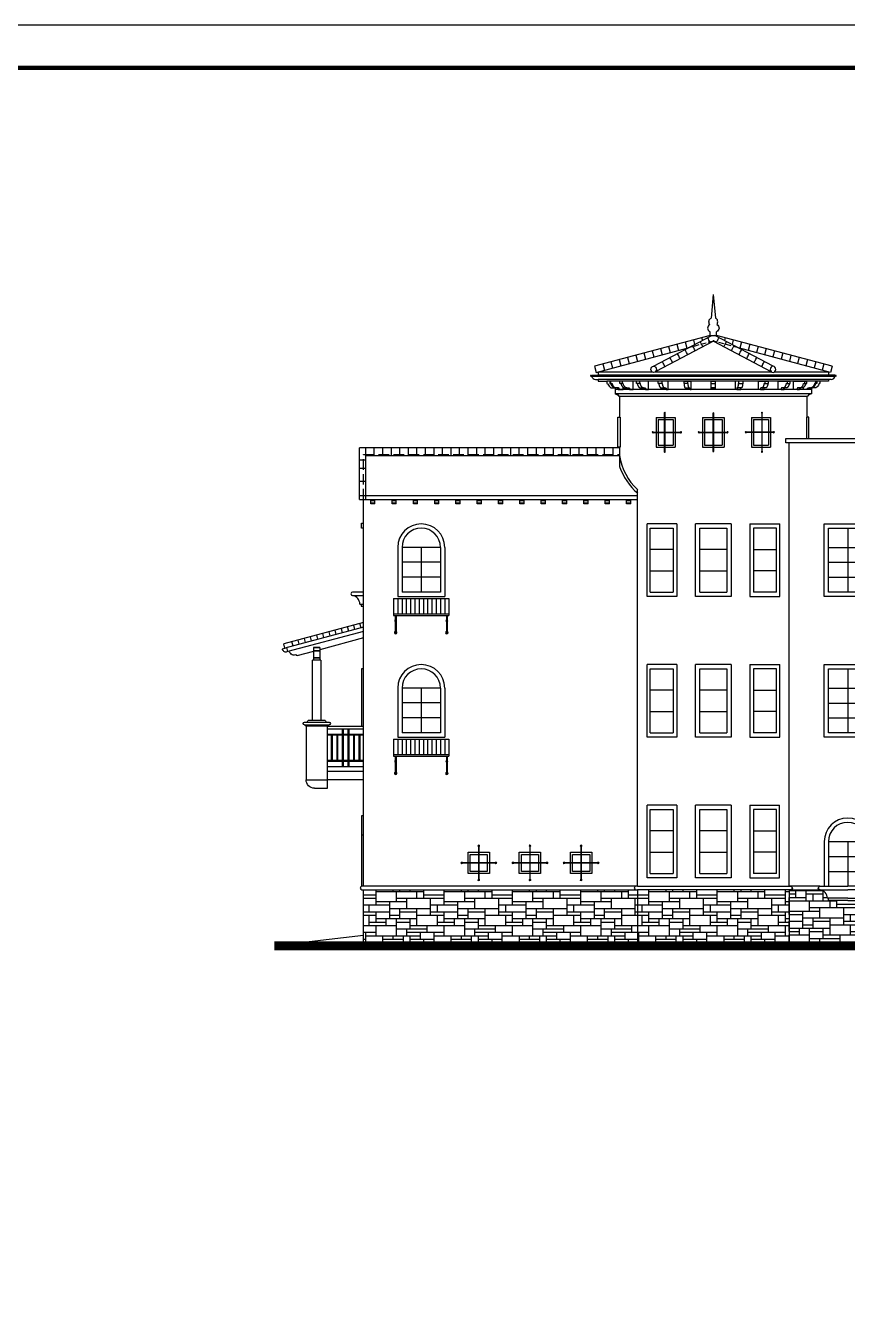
# Model space of a CAD drawing. Extents: x -34815 to 81416, y -425322 to 67478.
# Drawn here: x 39366 to 58650, y -348622 to -318922 of the extents above; entities that cross this region are included whole.
import ezdxf

# ---------------------------------------------------------------- set-up
doc = ezdxf.new("R2010")
doc.units = 0
doc.header["$LTSCALE"] = 1000
doc.header["$MEASUREMENT"] = 0
doc.linetypes.add('DASH', pattern=[0.35, 0.25, -0.1])
for name, color, linetype in [('PUB_HATCH', 8, 'Continuous'), ('PUB_TITLE', 7, 'Continuous'), ('STAIR', 4, 'Continuous'), ('WINDOW', 4, 'Continuous')]:
    doc.layers.add(name, color=color, linetype=linetype)
doc.layers.add('WALL', color=2, linetype='Continuous', lineweight=25)
pattern_1 = [(7e-15, (174789.5, -299153.8), (0, 1600), [1200, -400]), (7e-15, (174789.5, -299073.8), (0, 1600), [-480, 480, -240, 400]), (7e-15, (174789.5, -298993.8), (0, 1600), [-720, 880]), (7e-15, (174789.5, -298913.8), (0, 1600), [720, -880]), (7e-15, (174789.5, -298833.8), (0, 1600), [-320, 1280]), (7e-15, (174789.5, -298753.8), (0, 1600), [560, -400, 480, -160]), (7e-15, (175349.5, -298673.8), (0, 1600), [1280, -320]), (7e-15, (174709.5, -298593.8), (0, 1600), [880, -720]), (7e-15, (174469.5, -298513.8), (0, 1600), [720, -880]), (7e-15, (174789.5, -298433.8), (0, 1600), [1280, -320]), (7e-15, (174789.5, -298353.8), (0, 1600), [-640, 400, -240, 320]), (7e-15, (175589.5, -298273.8), (0, 1600), [960, -640]), (7e-15, (174949.5, -298193.8), (0, 1600), [640, -320, 240, -400]), (7e-15, (175269.5, -298113.8), (0, 1600), [640, -240, 400, -320]), (7e-15, (175909.5, -298033.8), (0, 1600), [960, -640]), (7e-15, (175269.5, -297953.8), (0, 1600), [640, -960]), (7e-15, (175589.5, -297873.8), (0, 1600), [720, -880]), (7e-15, (175589.5, -297793.8), (0, 1600), [-480, 1120]), (7e-15, (175109.5, -297713.8), (0, 1600), [480, -1120]), (7e-15, (175589.5, -297633.8), (0, 1600), [1120, -480]), (90, (174789.5, -298513.8), (-1600, 1e-13), [240, -640, 560, -160]), (90, (174949.5, -298433.8), (-1600, 1e-13), [400, -240, 160, -800]), (90, (175029.5, -298753.8), (-1600, 1e-13), [160, -1440]), (90, (175109.5, -298913.8), (-1600, 1e-13), [160, -960, 240, -240]), (90, (175189.5, -298593.8), (-1600, 1e-13), [160, -1440]), (90, (175269.5, -299153.8), (-1600, 1e-13), [240, -720, 400, -240]), (90, (175349.5, -298833.8), (-1600, 1e-13), [240, -1360]), (90, (175429.5, -298433.8), (-1600, 1e-13), [240, -80, 160, -1120]), (90, (175509.5, -299073.8), (-1600, 1e-13), [240, -1360]), (90, (175589.5, -298673.8), (-1600, 1e-13), [240, -80, 240, -160, 400, -480]), (90, (175749.5, -298673.8), (-1600, 1e-13), [-1120, 160, -160, 160]), (90, (175829.5, -298433.8), (-1600, 1e-13), [160, -1440]), (90, (175909.5, -298993.8), (-1600, 1e-13), [160, -560, 400, -480]), (90, (175989.5, -298753.8), (-1600, 1e-13), [80, -1040, 240, -240]), (90, (176069.5, -298673.8), (-1600, 1e-13), [400, -400, 240, -560]), (90, (176149.5, -298273.8), (-1600, 1e-13), [240, -400, 160, -800]), (90, (176229.5, -298833.8), (-1600, 1e-13), [160, -1440]), (90, (176309.5, -298673.8), (-1600, 1e-13), [160, -480, 240, -720])]

# ---------------------------------------------------------------- blocks, each defined once
blk = doc.blocks.new('A1100图框')
at = {"layer": 'PUB_TITLE'}
blk.add_lwpolyline([(-2684, 8078), (81416, 8078), (81416, 67478), (-2684, 67478)], close=True, dxfattribs=at)
at = {"layer": 'PUB_TITLE', "const_width": 100}
blk.add_lwpolyline([(-184, 9078), (80416, 9078), (80416, 66478), (-184, 66478)], close=True, dxfattribs=at)
blk = doc.blocks.new('SDFG')
at = {"layer": 'STAIR', "lineweight": 0}
for p, q in [((145969, 49636), (145969, 48836)), ((145979, 48836), (145979, 49636)), ((145969, 49241), (145574, 49241)), ((145969, 49231), (145574, 49231)), ((146374, 49241), (145979, 49241)), ((146374, 49231), (145979, 49231))]:
    blk.add_line(p, q, dxfattribs=at)
for centre, radius, start, end in [((145974, 49636), 20, 284.4775, 255.5225), ((145974, 49636), 5, 0, 180), ((145574, 49236), 20, 14.4775, 345.5225), ((145574, 49236), 5, 90, 270), ((146374, 49236), 20, 194.4775, 165.5225), ((146374, 49236), 5, 270, 90), ((145974, 48836), 20, 104.4775, 75.5225), ((145974, 48836), 5, 180, 0)]:
    blk.add_arc(centre, radius, start, end, dxfattribs=at)
at = {"layer": 'WALL'}
blk.add_lwpolyline([(146224, 49486), (146224, 48986), (145724, 48986), (145724, 49486)], close=True, dxfattribs=at)
at = {"layer": 'WINDOW'}
blk.add_lwpolyline([(146174, 49436), (146174, 49036), (145774, 49036), (145774, 49436)], close=True, dxfattribs=at)
blk = doc.blocks.new('RWE')
at = {"layer": 'WALL'}
blk.add_line((164711, 46519), (165611, 46519), dxfattribs=at)
for points in [[(164611, 46619), (165711, 46619), (165711, 44919), (164611, 44919)], [(164711, 46519), (165611, 46519), (165611, 45019), (164711, 45019)]]:
    blk.add_lwpolyline(points, close=True, dxfattribs=at)
at = {"layer": 'WINDOW'}
for p, q in [((165161, 46519), (165161, 45019)), ((164711, 46069), (165611, 46069)), ((164711, 45719), (165611, 45719)), ((164711, 45369), (165611, 45369))]:
    blk.add_line(p, q, dxfattribs=at)
blk = doc.blocks.new('dgtre')
for p, q in [((6888, -53144), (6888, -53044)), ((6888, -53075), (6988, -53075)), ((6888, -53130), (6988, -53130)), ((6888, -53144), (6888, -53144)), ((6888, -53144), (6988, -53144)), ((6988, -53144), (6988, -53044))]:
    blk.add_line(p, q)
blk = doc.blocks.new('GTEWR')
at = {"layer": 'STAIR'}
for p, q in [((-29099, -16673), (-27225, -17173)), ((-29099, -16777), (-27251, -17270)), ((-29099, -16880), (-27325, -17353)), ((-29039, -16793), (-29013, -16696)), ((-28894, -16832), (-28868, -16735)), ((-28749, -16870), (-28723, -16774)), ((-28604, -16909), (-28578, -16812)), ((-28459, -16948), (-28433, -16851)), ((-28314, -16986), (-28288, -16890)), ((-28169, -17025), (-28143, -16928)), ((-29099, -17033), (-28074, -17308)), ((-28024, -17064), (-27998, -16967)), ((-27879, -17102), (-27853, -17006)), ((-27734, -17141), (-27709, -17044)), ((-27589, -17180), (-27564, -17083)), ((-27444, -17218), (-27419, -17122)), ((-27251, -17270), (-27225, -17173)), ((-28074, -17257), (-27924, -17257)), ((-28074, -17257), (-28074, -17557)), ((-27924, -17257), (-28074, -17257)), ((-28074, -17337), (-27924, -17337)), ((-27924, -17337), (-28074, -17337)), ((-28074, -17497), (-27924, -17497)), ((-27924, -17497), (-28074, -17497)), ((-27924, -17257), (-27924, -17557)), ((-27924, -17348), (-27533, -17453)), ((-27533, -17453), (-27529, -17439)), ((-27511, -17428), (-27475, -17438)), ((-27369, -17383), (-27365, -17384)), ((-27365, -17384), (-27354, -17346)), ((-27325, -17353), (-27299, -17257)), ((-28099, -17557), (-28099, -18957)), ((-28099, -17557), (-27899, -17557)), ((-27899, -18957), (-27899, -17557)), ((-27709, -19007), (-28289, -19007)), ((-27824, -18957), (-28174, -18957)), ((-27709, -19067), (-28289, -19067)), ((-28274, -19067), (-28274, -19077)), ((-27744, -19097), (-28254, -19097)), ((-28249, -20557), (-28249, -19097)), ((-27749, -19097), (-27749, -20357)), ((-27724, -19067), (-27724, -19077)), ((-29099, -20057), (-28249, -20057)), ((-28249, -20157), (-29099, -20157)), ((-29099, -20357), (-28249, -20357)), ((-27749, -20357), (-28249, -20357)), ((-27949, -20557), (-28249, -20557))]:
    blk.add_line(p, q, dxfattribs=at)
blk.add_lwpolyline([(-27302, -17266), (-27192, -17296, -0.876976), (-27194, -17311), (-27202, -17309, -0.53627), (-27322, -17343, 2.428013)], format="xyb", dxfattribs=at)
for centre, radius, start, end in [((-27515, -17442), 15, 75, 165), ((-27463, -17353), 85.7, 262.1778, 333.6727), ((-27373, -17398), 15, 75, 152.7854), ((-28289, -19037), 30, 90, 270), ((-28174, -18997), 40, 90, 194.4775), ((-27824, -18997), 40, 345.5225, 90), ((-27709, -19037), 30, 270, 90), ((-28254, -19077), 20, 180, 270), ((-27744, -19077), 20, 270, 0), ((-27949, -20357), 200, 270, 0.0036)]:
    blk.add_arc(centre, radius, start, end, dxfattribs=at)
blk = doc.blocks.new('REW')
at = {"layer": 'WINDOW'}
for p, q in [((-107664, 35915), (-107924, 35915)), ((-107924, 35835), (-107664, 35835)), ((-107754, 35635), (-107724, 35635)), ((-107724, 35635), (-107724, 35585)), ((-107724, 35635), (-107664, 35635)), ((-107724, 35585), (-107664, 35585)), ((-107664, 35585), (-107664, 35585))]:
    blk.add_line(p, q, dxfattribs=at)
for centre, radius, start, end in [((-107924, 35875), 40, 90, 270), ((-107954, 35637), 200, 359.3523, 81.3768)]:
    blk.add_arc(centre, radius, start, end, dxfattribs=at)
blk = doc.blocks.new('ttre')
at = {"layer": 'STAIR'}
for p, q in [((5392, -11838), (5218, -11838)), ((5296, -11892), (5296, -11838)), ((5754, -11838), (5754, -11838)), ((5754, -11838), (5990, -11838)), ((5904, -11838), (5904, -11892)), ((5990, -11892), (5990, -11838)), ((6217, -11838), (6500, -11838)), ((6429, -11838), (6429, -11892)), ((6500, -11892), (6500, -11838)), ((6577, -11838), (6887, -11838)), ((6837, -11838), (6837, -11892)), ((6887, -11892), (6887, -11838)), ((7099, -11838), (7125, -11838)), ((5904, -11892), (5984, -11892)), ((5984, -11892), (5990, -11892)), ((6429, -11892), (6491, -11892)), ((6491, -11892), (6500, -11892)), ((6837, -11892), (6876, -11892)), ((6876, -11892), (6887, -11892))]:
    blk.add_line(p, q, dxfattribs=at)
for points in [[(5244, -12038), (5218, -12038), (5218, -11838)], [(5392, -11838), (5392, -11892), (5389, -11892)], [(5804, -12038), (5754, -12038), (5754, -11838)], [(6288, -12038), (6217, -12038), (6217, -11838)], [(6664, -12038), (6577, -12038), (6577, -11838)], [(7125, -11838), (7125, -11892), (7112, -11892), (7099, -11892), (7086, -11892), (7084, -11892), (7082, -11892), (7080, -11893), (7078, -11894), (7076, -11895), (7074, -11896), (7073, -11898), (7071, -11899), (7070, -11901), (7069, -11903), (7068, -11905), (7068, -11907), (7065, -11917), (7062, -11926), (7058, -11935), (7054, -11944), (7048, -11952), (7043, -11960), (7036, -11967), (7029, -11974), (7022, -11980), (7014, -11985), (7005, -11990), (6997, -11994), (6995, -11994), (6993, -11995), (6991, -11996), (6989, -11996), (6987, -11997), (6985, -11997), (6983, -11997), (6981, -11998), (6979, -11998), (6977, -11998), (6975, -11998), (6973, -11998), (6999, -11998), (7001, -11998), (7003, -11998), (7005, -11998), (7007, -11998), (7009, -11997), (7011, -11997), (7013, -11997), (7015, -11996), (7017, -11996), (7019, -11995), (7021, -11994), (7023, -11994), (7031, -11990), (7040, -11985), (7048, -11980), (7055, -11974), (7062, -11967), (7069, -11960), (7074, -11952), (7080, -11944), (7084, -11935), (7088, -11926), (7091, -11917), (7093, -11907), (7094, -11905), (7095, -11903), (7096, -11901), (7097, -11899), (7099, -11898), (7100, -11896), (7102, -11895), (7104, -11894), (7106, -11893), (7108, -11892), (7110, -11892), (7112, -11892)], [(7099, -11892), (7099, -11838)], [(5262, -11998), (5263, -11998), (5263, -11998), (5264, -11998), (5264, -11998), (5265, -11997), (5265, -11997), (5266, -11997), (5266, -11996), (5267, -11996), (5267, -11995), (5268, -11994), (5268, -11994), (5271, -11990), (5273, -11985), (5275, -11980), (5277, -11974), (5279, -11967), (5281, -11960), (5282, -11952), (5284, -11944), (5285, -11935), (5286, -11926), (5287, -11917), (5287, -11907), (5287, -11905), (5288, -11903), (5288, -11901), (5288, -11899), (5289, -11898), (5289, -11896), (5290, -11895), (5290, -11894), (5291, -11893), (5291, -11892), (5292, -11892), (5292, -11892), (5296, -11892), (5389, -11892), (5388, -11892), (5388, -11892), (5387, -11893), (5387, -11894), (5386, -11895), (5386, -11896), (5385, -11898), (5385, -11899), (5385, -11901), (5384, -11903), (5384, -11905), (5384, -11907), (5383, -11917), (5382, -11926), (5381, -11935), (5380, -11944), (5379, -11952), (5377, -11960), (5376, -11967), (5374, -11974), (5372, -11980), (5370, -11985), (5367, -11990), (5365, -11994), (5364, -11994), (5364, -11995), (5363, -11996), (5363, -11996), (5362, -11997), (5362, -11997), (5361, -11997), (5361, -11998), (5360, -11998), (5360, -11998), (5359, -11998), (5359, -11998), (5346, -11998), (5262, -11998), (5249, -11998), (5248, -11998), (5248, -11999), (5247, -12000), (5247, -12001), (5246, -12002), (5245, -12004), (5245, -12006), (5245, -12008), (5244, -12011), (5244, -12013), (5244, -12016), (5244, -12018), (5244, -12038), (5341, -12038), (5341, -12018), (5341, -12016), (5341, -12013), (5341, -12011), (5341, -12008), (5342, -12006), (5342, -12004), (5343, -12002), (5343, -12001), (5344, -12000), (5344, -11999), (5345, -11998), (5346, -11998)], [(5984, -11892), (5983, -11892), (5982, -11892), (5981, -11893), (5979, -11894), (5978, -11895), (5978, -11896), (5977, -11898), (5976, -11899), (5975, -11901), (5975, -11903), (5974, -11905), (5974, -11907), (5973, -11917), (5971, -11926), (5969, -11935), (5967, -11944), (5964, -11952), (5961, -11960), (5958, -11967), (5954, -11974), (5950, -11980), (5946, -11985), (5942, -11990), (5937, -11994), (5936, -11994), (5935, -11995), (5934, -11996), (5933, -11996), (5932, -11997), (5931, -11997), (5930, -11997), (5929, -11998), (5928, -11998), (5927, -11998), (5926, -11998), (5925, -11998), (5900, -11998), (5839, -11998), (5814, -11998), (5812, -11998), (5811, -11999), (5810, -12000), (5809, -12001), (5808, -12002), (5807, -12004), (5806, -12006), (5805, -12008), (5804, -12011), (5804, -12013), (5804, -12016), (5804, -12018), (5804, -12038), (5890, -12038), (5890, -12018), (5890, -12016), (5891, -12013), (5891, -12011), (5892, -12008), (5892, -12006), (5893, -12004), (5894, -12002), (5895, -12001), (5896, -12000), (5898, -11999), (5899, -11998), (5900, -11998)], [(5839, -11998), (5840, -11998), (5841, -11998), (5842, -11998), (5843, -11998), (5844, -11997), (5845, -11997), (5846, -11997), (5847, -11996), (5848, -11996), (5849, -11995), (5850, -11994), (5851, -11994), (5855, -11990), (5860, -11985), (5864, -11980), (5868, -11974), (5871, -11967), (5875, -11960), (5878, -11952), (5880, -11944), (5883, -11935), (5885, -11926), (5886, -11917), (5887, -11907), (5888, -11905), (5888, -11903), (5889, -11901), (5889, -11899), (5890, -11898), (5891, -11896), (5892, -11895), (5893, -11894), (5894, -11893), (5895, -11892), (5896, -11892), (5897, -11892), (5904, -11892)], [(6491, -11892), (6489, -11892), (6488, -11892), (6486, -11893), (6485, -11894), (6483, -11895), (6482, -11896), (6481, -11898), (6480, -11899), (6479, -11901), (6478, -11903), (6478, -11905), (6477, -11907), (6475, -11917), (6473, -11926), (6470, -11935), (6467, -11944), (6463, -11952), (6459, -11960), (6454, -11967), (6449, -11974), (6444, -11980), (6438, -11985), (6432, -11990), (6425, -11994), (6424, -11994), (6423, -11995), (6421, -11996), (6420, -11996), (6418, -11997), (6417, -11997), (6415, -11997), (6414, -11998), (6413, -11998), (6411, -11998), (6410, -11998), (6408, -11998), (6373, -11998), (6337, -11998), (6302, -11998), (6300, -11998), (6298, -11999), (6297, -12000), (6295, -12001), (6293, -12002), (6292, -12004), (6291, -12006), (6290, -12008), (6289, -12011), (6288, -12013), (6288, -12016), (6288, -12018), (6288, -12038), (6359, -12038), (6359, -12018), (6359, -12016), (6359, -12013), (6360, -12011), (6361, -12008), (6362, -12006), (6363, -12004), (6364, -12002), (6366, -12001), (6367, -12000), (6369, -11999), (6371, -11998), (6373, -11998)], [(6337, -11998), (6339, -11998), (6340, -11998), (6342, -11998), (6343, -11998), (6345, -11997), (6346, -11997), (6348, -11997), (6349, -11996), (6350, -11996), (6352, -11995), (6353, -11994), (6355, -11994), (6361, -11990), (6367, -11985), (6373, -11980), (6378, -11974), (6384, -11967), (6388, -11960), (6392, -11952), (6396, -11944), (6400, -11935), (6402, -11926), (6405, -11917), (6406, -11907), (6407, -11905), (6408, -11903), (6408, -11901), (6409, -11899), (6410, -11898), (6411, -11896), (6413, -11895), (6414, -11894), (6416, -11893), (6417, -11892), (6419, -11892), (6420, -11892), (6429, -11892)], [(6876, -11892), (6874, -11892), (6872, -11892), (6870, -11893), (6868, -11894), (6867, -11895), (6865, -11896), (6864, -11898), (6862, -11899), (6861, -11901), (6860, -11903), (6860, -11905), (6859, -11907), (6857, -11917), (6854, -11926), (6851, -11935), (6847, -11944), (6842, -11952), (6837, -11960), (6831, -11967), (6825, -11974), (6818, -11980), (6811, -11985), (6809, -11986), (6803, -11990), (6796, -11994), (6794, -11994), (6792, -11995), (6790, -11996), (6789, -11996), (6787, -11997), (6785, -11997), (6783, -11997), (6782, -11998), (6780, -11998), (6776, -11998), (6774, -11998), (6731, -11998), (6724, -11998), (6681, -11998), (6679, -11998), (6677, -11999), (6674, -12000), (6672, -12001), (6671, -12002), (6669, -12004), (6667, -12006), (6666, -12008), (6665, -12011), (6664, -12013), (6664, -12016), (6664, -12018), (6664, -12038), (6714, -12038), (6714, -12018), (6714, -12016), (6714, -12013), (6715, -12011), (6716, -12008), (6717, -12006), (6719, -12004), (6721, -12002), (6722, -12001), (6724, -12000), (6727, -11999), (6729, -11998), (6731, -11998)], [(6724, -11998), (6726, -11998), (6728, -11998), (6730, -11998), (6732, -11998), (6733, -11997), (6735, -11997), (6737, -11997), (6739, -11996), (6740, -11996), (6742, -11995), (6744, -11994), (6746, -11994), (6753, -11990), (6761, -11985), (6768, -11980), (6775, -11974), (6781, -11967), (6787, -11960), (6792, -11952), (6797, -11944), (6801, -11935), (6804, -11926), (6807, -11917), (6809, -11907), (6810, -11905), (6810, -11903), (6811, -11901), (6812, -11899), (6814, -11898), (6815, -11896), (6817, -11895), (6818, -11894), (6820, -11893), (6822, -11892), (6824, -11892), (6826, -11892), (6837, -11892)], [(6906, -12038), (6906, -12018), (6906, -12016), (6906, -12013), (6907, -12011), (6908, -12008), (6910, -12006), (6911, -12004), (6913, -12002), (6915, -12001), (6918, -12000), (6920, -11999), (6922, -11998), (6925, -11998), (6951, -11998), (6948, -11998), (6946, -11999), (6943, -12000), (6941, -12001), (6939, -12002), (6937, -12004), (6936, -12006), (6934, -12008), (6933, -12011), (6932, -12013), (6932, -12016), (6932, -12018), (6932, -12038), (6906, -12038), (6897, -12038), (6809, -12038), (6809, -11986)], [(6951, -11998), (6973, -11998)]]:
    blk.add_lwpolyline(points, dxfattribs=at)
blk = doc.blocks.new('er')
at = {"layer": 'STAIR'}
for p, q in [((-234578, -160987), (-235428, -160987)), ((-235428, -161047), (-234578, -161047)), ((-235428, -161167), (-234578, -161167)), ((-235428, -161187), (-234578, -161187)), ((-235339, -161187), (-235339, -161787)), ((-235319, -161187), (-235319, -161787)), ((-235209, -161187), (-235209, -161787)), ((-235189, -161187), (-235189, -161787)), ((-235079, -161047), (-235079, -161937)), ((-235059, -161047), (-235059, -161937)), ((-234949, -161047), (-234949, -161937)), ((-234929, -161047), (-234929, -161937)), ((-234819, -161187), (-234819, -161787)), ((-234799, -161187), (-234799, -161787)), ((-234689, -161187), (-234689, -161787)), ((-234669, -161187), (-234669, -161787)), ((-234578, -161787), (-235428, -161787)), ((-234578, -161807), (-235428, -161807))]:
    blk.add_line(p, q, dxfattribs=at)
blk = doc.blocks.new('fdsare')
for p, q in [((39681, -132383), (39631, -132937)), ((39681, -132383), (39732, -132937)), ((39606, -133343), (39606, -133260)), ((39756, -133343), (39756, -133260))]:
    blk.add_line(p, q)
at = {"extrusion": (0, 0, -1)}
for centre, major_axis, ratio, start_param, end_param in [((39681, -133033), (-62.9, 88.5), 0.920901, -1.555168, 0.151357), ((39682, -133173), (133, 3), 0.789995, -0.887392, 0.990658)]:
    blk.add_ellipse(centre, major_axis=major_axis, ratio=ratio, start_param=start_param, end_param=end_param, dxfattribs=at)
for centre, major_axis, ratio, start_param, end_param in [((39682, -133033), (62.9, 88.5), 0.920901, -1.555168, 0.151357), ((39681, -133173), (-133, 3), 0.789995, -0.887392, 0.990658)]:
    blk.add_ellipse(centre, major_axis=major_axis, ratio=ratio, start_param=start_param, end_param=end_param)
blk = doc.blocks.new('dfsg')
blk.add_line((39606, -134892), (39756, -134892))
blk.add_blockref('fdsare', (0, -1549))
blk = doc.blocks.new('tgdstre')
for p, q in [((40414, -79573), (41064, -79573)), ((41714, -79573), (41064, -79573)), ((41064, -79773), (40614, -79773)), ((41064, -79773), (41514, -79773))]:
    blk.add_line(p, q)
at = {"layer": 'WALL'}
for p, q in [((40514, -78443), (40514, -79493)), ((40614, -78443), (40614, -79493)), ((41514, -78443), (41514, -79493)), ((41614, -78443), (41614, -79493))]:
    blk.add_line(p, q, dxfattribs=at)
for points in [[(41064, -79823), (40614, -79823), (40614, -79773), (40584, -79773, 0.374006), (40414, -79573, -1), (40414, -79493), (41064, -79493)], [(41064, -79823), (41514, -79823), (41514, -79773), (41544, -79773, -0.374006), (41714, -79573, 1), (41714, -79493), (41064, -79493)]]:
    blk.add_lwpolyline(points, format="xyb", dxfattribs=at)
for radius in [550, 450]:
    blk.add_arc((41064, -78443), radius, 0, 180, dxfattribs=at)
at = {"layer": 'WINDOW'}
for p, q in [((40614, -78443), (41514, -78443)), ((41064, -78443), (41064, -79493)), ((40614, -78793), (41514, -78793)), ((40614, -79143), (41514, -79143))]:
    blk.add_line(p, q, dxfattribs=at)

msp = doc.modelspace()

# ---------------------------------------------------------------- hatches: boundary and pattern name
at = {"layer": 'PUB_HATCH'}
h = msp.add_hatch(dxfattribs=at)
h.set_pattern_fill('文化石01', color=256, scale=100, style=0)
h.set_pattern_definition(pattern_1)
h.paths.add_polyline_path([(53725, -340415), (53725, -339195), (47300, -339195), (47300, -340415)])
h = msp.add_hatch(dxfattribs=at)
h.set_pattern_fill('文化石01', color=256, scale=100, style=0)
h.set_pattern_definition(pattern_1)
h.paths.add_polyline_path([(53725, -339195), (53725, -340415), (57275, -340415), (57275, -339195)])
h = msp.add_hatch(dxfattribs=at)
h.set_pattern_fill('文化石01', color=256, scale=100, style=0)
h.set_pattern_definition([(7e-15, (93275.9, -193776.2), (0, 1600), [1200, -400]), (7e-15, (93275.9, -193696.2), (0, 1600), [-480, 480, -240, 400]), (7e-15, (93275.9, -193616.2), (0, 1600), [-720, 880]), (7e-15, (93275.9, -193536.2), (0, 1600), [720, -880]), (7e-15, (93275.9, -193456.2), (0, 1600), [-320, 1280]), (7e-15, (93275.9, -193376.2), (0, 1600), [560, -400, 480, -160]), (7e-15, (93835.9, -193296.2), (0, 1600), [1280, -320]), (7e-15, (93195.9, -193216.2), (0, 1600), [880, -720]), (7e-15, (92955.9, -193136.2), (0, 1600), [720, -880]), (7e-15, (93275.9, -193056.2), (0, 1600), [1280, -320]), (7e-15, (93275.9, -192976.2), (0, 1600), [-640, 400, -240, 320]), (7e-15, (94075.9, -192896.2), (0, 1600), [960, -640]), (7e-15, (93435.9, -192816.2), (0, 1600), [640, -320, 240, -400]), (7e-15, (93755.9, -192736.2), (0, 1600), [640, -240, 400, -320]), (7e-15, (94395.9, -192656.2), (0, 1600), [960, -640]), (7e-15, (93755.9, -192576.2), (0, 1600), [640, -960]), (7e-15, (94075.9, -192496.2), (0, 1600), [720, -880]), (7e-15, (94075.9, -192416.2), (0, 1600), [-480, 1120]), (7e-15, (93595.9, -192336.2), (0, 1600), [480, -1120]), (7e-15, (94075.9, -192256.2), (0, 1600), [1120, -480]), (90, (93275.9, -193136.2), (-1600, 1e-13), [240, -640, 560, -160]), (90, (93435.9, -193056.2), (-1600, 1e-13), [400, -240, 160, -800]), (90, (93515.9, -193376.2), (-1600, 1e-13), [160, -1440]), (90, (93595.9, -193536.2), (-1600, 1e-13), [160, -960, 240, -240]), (90, (93675.9, -193216.2), (-1600, 1e-13), [160, -1440]), (90, (93755.9, -193776.2), (-1600, 1e-13), [240, -720, 400, -240]), (90, (93835.9, -193456.2), (-1600, 1e-13), [240, -1360]), (90, (93915.9, -193056.2), (-1600, 1e-13), [240, -80, 160, -1120]), (90, (93995.9, -193696.2), (-1600, 1e-13), [240, -1360]), (90, (94075.9, -193296.2), (-1600, 1e-13), [240, -80, 240, -160, 400, -480]), (90, (94235.9, -193296.2), (-1600, 1e-13), [-1120, 160, -160, 160]), (90, (94315.9, -193056.2), (-1600, 1e-13), [160, -1440]), (90, (94395.9, -193616.2), (-1600, 1e-13), [160, -560, 400, -480]), (90, (94475.9, -193376.2), (-1600, 1e-13), [80, -1040, 240, -240]), (90, (94555.9, -193296.2), (-1600, 1e-13), [400, -400, 240, -560]), (90, (94635.9, -192896.2), (-1600, 1e-13), [240, -400, 160, -800]), (90, (94715.9, -193456.2), (-1600, 1e-13), [160, -1440]), (90, (94795.9, -193296.2), (-1600, 1e-13), [160, -480, 240, -720])])
edge = h.paths.add_edge_path()
edge.add_line((57275, -340415), (60200, -340415))
edge.add_line((60200, -340415), (60200, -340015))
edge.add_line((60200, -340015), (60400, -340015))
edge.add_line((60400, -340015), (60400, -339195))
edge.add_line((60400, -339195), (59300, -339195))
edge.add_arc((59300, -339155), 40, 270, 270.012, ccw=False)
edge.add_arc((59330, -339393), 200, 98.6232, 180.6477)
edge.add_line((59130, -339395), (59100, -339395))
edge.add_line((59100, -339395), (59100, -339445))
edge.add_line((59100, -339445), (58650, -339445))
edge.add_line((58650, -339445), (58200, -339445))
edge.add_line((58200, -339445), (58200, -339395))
edge.add_line((58200, -339395), (58170, -339395))
edge.add_arc((57970, -339393), 200, 359.3523, 441.3768)
edge.add_arc((58000, -339155), 40, 269.988, 270, ccw=False)
edge.add_line((58000, -339195), (57275, -339195))
edge.add_line((57275, -339195), (57275, -340415))

# ---------------------------------------------------------------- linework, layer by layer
for p, q in [((54645, -326401), (54684, -326546)), ((54839, -326349), (54877, -326494)), ((55032, -326298), (55061, -326406)), ((55225, -326246), (55242, -326310)), ((55418, -326195), (55423, -326214)), ((55581, -326195), (55576, -326214)), ((55775, -326246), (55758, -326310)), ((55968, -326298), (55939, -326406)), ((56161, -326349), (56123, -326494)), ((56354, -326401), (56316, -326546)), ((53679, -326659), (53718, -326804)), ((53872, -326607), (53911, -326752)), ((54066, -326556), (54104, -326700)), ((54259, -326504), (54298, -326649)), ((54452, -326452), (54491, -326597)), ((56548, -326452), (56509, -326597)), ((56741, -326504), (56702, -326649)), ((56934, -326556), (56895, -326700)), ((57127, -326607), (57089, -326752)), ((57321, -326659), (57282, -326804)), ((52906, -326865), (52945, -327010)), ((53099, -326813), (53138, -326958)), ((53293, -326762), (53331, -326907)), ((53486, -326710), (53525, -326855)), ((57514, -326710), (57475, -326855)), ((57707, -326762), (57668, -326907)), ((57900, -326813), (57862, -326958)), ((58094, -326865), (58055, -327010)), ((58000, -327266), (53000, -327266)), ((57800, -327466), (53200, -327466)), ((57800, -327565), (53200, -327565)), ((54162, -328116), (54162, -328816)), ((54162, -328116), (54602, -328116)), ((54203, -328166), (54203, -328766)), ((54203, -328166), (54556, -328166)), ((54556, -328166), (54556, -328766)), ((54602, -328116), (54602, -328816)), ((55246, -328116), (55246, -328816)), ((55246, -328116), (55754, -328116)), ((55296, -328166), (55296, -328766)), ((55296, -328166), (55704, -328166)), ((55704, -328166), (55704, -328766)), ((55754, -328116), (55754, -328816)), ((56398, -328116), (56398, -328816)), ((56398, -328116), (56838, -328116)), ((56443, -328166), (56443, -328766)), ((56443, -328166), (56797, -328166)), ((56797, -328166), (56797, -328766)), ((56838, -328116), (56838, -328816)), ((54203, -328766), (54556, -328766)), ((55296, -328766), (55704, -328766)), ((56443, -328766), (56797, -328766)), ((47200, -330045), (47200, -328832)), ((53300, -328832), (47200, -328832)), ((47350, -330045), (47350, -328834)), ((47350, -329010), (53300, -329010)), ((47350, -329949), (47350, -329010)), ((47550, -329010), (47550, -328834)), ((47750, -329010), (47750, -328834)), ((47950, -329010), (47950, -328834)), ((48150, -329010), (48150, -328834)), ((48350, -329010), (48350, -328834)), ((48550, -329010), (48550, -328834)), ((48750, -329010), (48750, -328834)), ((48950, -329010), (48950, -328834)), ((49150, -329010), (49150, -328834)), ((49350, -329010), (49350, -328834)), ((49550, -329010), (49550, -328834)), ((49750, -329010), (49750, -328834)), ((49950, -329010), (49950, -328834)), ((50150, -329010), (50150, -328834)), ((50350, -329010), (50350, -328834)), ((50550, -329010), (50550, -328834)), ((50750, -329010), (50750, -328834)), ((50950, -329010), (50950, -328834)), ((51150, -329010), (51150, -328834)), ((51350, -329010), (51350, -328834)), ((51550, -329010), (51550, -328834)), ((51750, -329010), (51750, -328834)), ((51950, -329010), (51950, -328834)), ((52150, -329010), (52150, -328834)), ((52350, -329010), (52350, -328834)), ((52550, -329010), (52550, -328834)), ((52750, -329010), (52750, -328834)), ((52950, -329010), (52950, -328834)), ((53150, -329010), (53150, -328834)), ((54162, -328816), (54602, -328816)), ((55246, -328816), (55754, -328816)), ((56398, -328816), (56838, -328816)), ((47200, -329110), (47350, -329110)), ((47200, -329310), (47350, -329310)), ((47200, -329610), (47350, -329610)), ((47200, -329949), (53725, -329949)), ((47200, -330045), (53725, -330045)), ((47300, -339115), (47300, -330045)), ((53945, -332315), (53945, -330615)), ((54647, -330615), (53945, -330615)), ((54018, -332215), (54018, -330715)), ((54018, -330715), (54556, -330715)), ((54556, -330715), (54556, -332215)), ((54647, -330615), (54647, -332315)), ((55081, -332315), (55081, -330615)), ((55919, -330615), (55081, -330615)), ((55180, -332215), (55180, -330715)), ((55180, -330715), (55820, -330715)), ((55820, -330715), (55820, -332215)), ((55919, -330615), (55919, -332315)), ((56354, -330615), (56354, -332315)), ((56354, -330615), (57056, -330615)), ((56445, -330715), (56445, -332215)), ((56983, -330715), (56445, -330715)), ((56983, -332215), (56983, -330715)), ((57056, -332315), (57056, -330615)), ((48100, -331165), (48100, -332315)), ((48200, -331165), (48200, -332215)), ((49100, -331165), (49100, -332215)), ((49200, -331165), (49200, -332315)), ((54647, -332315), (53945, -332315)), ((54018, -332215), (54556, -332215)), ((55919, -332315), (55081, -332315)), ((55180, -332215), (55820, -332215)), ((56354, -332315), (57056, -332315)), ((56983, -332215), (56445, -332215)), ((48000, -332365), (49300, -332365)), ((48000, -332365), (48000, -332765)), ((49300, -332365), (49300, -332765)), ((48000, -332765), (49300, -332765)), ((53945, -335615), (53945, -333915)), ((54647, -333915), (53945, -333915)), ((54018, -335515), (54018, -334015)), ((54018, -334015), (54556, -334015)), ((54556, -334015), (54556, -335515)), ((54647, -333915), (54647, -335615)), ((55081, -335615), (55081, -333915)), ((55919, -333915), (55081, -333915)), ((55180, -335515), (55180, -334015)), ((55180, -334015), (55820, -334015)), ((55820, -334015), (55820, -335515)), ((55919, -333915), (55919, -335615)), ((56353, -333915), (56353, -335615)), ((56353, -333915), (57056, -333915)), ((56445, -334015), (56445, -335515)), ((56982, -334015), (56445, -334015)), ((56982, -335515), (56982, -334015)), ((57056, -335615), (57056, -333915)), ((48100, -334465), (48100, -335615)), ((48200, -334465), (48200, -335515)), ((49100, -334465), (49100, -335515)), ((49200, -334465), (49200, -335615)), ((54018, -335515), (54556, -335515)), ((55180, -335515), (55820, -335515)), ((56982, -335515), (56445, -335515)), ((48000, -335665), (49300, -335665)), ((48000, -335665), (48000, -336065)), ((49300, -335665), (49300, -336065)), ((54647, -335615), (53945, -335615)), ((55919, -335615), (55081, -335615)), ((56353, -335615), (57056, -335615)), ((48000, -336065), (49300, -336065)), ((53945, -338915), (53945, -337215)), ((54647, -337215), (53945, -337215)), ((54018, -338815), (54018, -337315)), ((54018, -337315), (54556, -337315)), ((54556, -337315), (54556, -338815)), ((54647, -337215), (54647, -338915)), ((55081, -338915), (55081, -337215)), ((55919, -337215), (55081, -337215)), ((55180, -338815), (55180, -337315)), ((55180, -337315), (55820, -337315)), ((55820, -337315), (55820, -338815)), ((55919, -337215), (55919, -338915)), ((56352, -337215), (56352, -338915)), ((56352, -337215), (57055, -337215)), ((56444, -337315), (56444, -338815)), ((56981, -337315), (56444, -337315)), ((56981, -338815), (56981, -337315)), ((57055, -338915), (57055, -337215)), ((54018, -338815), (54556, -338815)), ((55180, -338815), (55820, -338815)), ((56981, -338815), (56444, -338815)), ((53725, -339115), (47300, -339115)), ((54647, -338915), (53945, -338915)), ((55919, -338915), (55081, -338915)), ((56352, -338915), (57055, -338915)), ((47300, -340415), (47300, -339195)), ((47300, -339195), (53725, -339195)), ((47300, -340265), (46025, -340415))]:
    msp.add_line(p, q)
for points in [[(48100, -332315), (49200, -332315)], [(49100, -332215), (48200, -332215)], [(49100, -335515), (48200, -335515)], [(48100, -335615), (49200, -335615)], [(45208, -340415), (68815, -340415)]]:
    msp.add_lwpolyline(points)
msp.add_lwpolyline([(47300, -339115), (47260, -339115, 1), (47260, -339195), (47300, -339195)], format="xyb")
at = {"const_width": 200}
msp.add_lwpolyline([(45208, -340515), (68815, -340515)], dxfattribs=at)
for centre, radius in [((48650, -331165), 550), ((48650, -331165), 450), ((48650, -334465), 550), ((48650, -334465), 450)]:
    msp.add_arc(centre, radius, 0, 180)
for points, knots in [([(55250, -326460), (55245, -326448), (55239, -326436), (55225, -326406), (55215, -326388), (55199, -326359), (55193, -326349), (55187, -326339)], [2.0540956, 2.0540956, 2.0540956, 2.0540956, 2.0874384, 2.0874384, 2.1396399, 2.1396399, 2.1690899, 2.1690899, 2.1690899, 2.1690899]), ([(55428, -326366), (55426, -326363), (55424, -326359), (55406, -326321), (55388, -326285), (55367, -326249), (55365, -326247), (55364, -326245)], [2.06275638, 2.06275638, 2.06275638, 2.06275638, 2.07133021, 2.07133021, 2.15773292, 2.15773292, 2.16258529, 2.16258529, 2.16258529, 2.16258529]), ([(55572, -326366), (55576, -326358), (55580, -326350), (55596, -326316), (55610, -326291), (55627, -326259), (55631, -326252), (55636, -326245)], [2.06275603, 2.06275603, 2.06275603, 2.06275603, 2.08326441, 2.08326441, 2.14476612, 2.14476612, 2.16258657, 2.16258657, 2.16258657, 2.16258657]), ([(55749, -326460), (55754, -326450), (55758, -326441), (55772, -326413), (55781, -326394), (55798, -326364), (55805, -326351), (55812, -326339)], [2.0540949, 2.0540949, 2.0540949, 2.0540949, 2.0808621, 2.0808621, 2.1333691, 2.1333691, 2.1690895, 2.1690895, 2.1690895, 2.1690895]), ([(54718, -326741), (54715, -326734), (54712, -326727), (54703, -326704), (54695, -326689), (54679, -326658), (54670, -326642), (54659, -326625), (54658, -326623), (54657, -326621)], [1.9970725, 1.9970725, 1.9970725, 1.9970725, 2.0327775, 2.0327775, 2.1164501, 2.1164501, 2.2001227, 2.2001227, 2.2115093, 2.2115093, 2.2115093, 2.2115093]), ([(54896, -326647), (54895, -326645), (54894, -326642), (54886, -326624), (54879, -326609), (54860, -326572), (54848, -326551), (54835, -326529), (54834, -326528), (54834, -326527)], [2.0248198, 2.0248198, 2.0248198, 2.0248198, 2.0341836, 2.0341836, 2.0975467, 2.0975467, 2.1872487, 2.1872487, 2.1909501, 2.1909501, 2.1909501, 2.1909501]), ([(55073, -326553), (55072, -326551), (55071, -326548), (55064, -326532), (55057, -326518), (55038, -326480), (55025, -326456), (55011, -326433)], [2.0421956, 2.0421956, 2.0421956, 2.0421956, 2.0502828, 2.0502828, 2.0970206, 2.0970206, 2.1779987, 2.1779987, 2.1779987, 2.1779987]), ([(55927, -326553), (55929, -326548), (55931, -326543), (55944, -326515), (55956, -326492), (55975, -326457), (55982, -326445), (55989, -326433)], [2.0421947, 2.0421947, 2.0421947, 2.0421947, 2.0589424, 2.0589424, 2.1366535, 2.1366535, 2.1779987, 2.1779987, 2.1779987, 2.1779987]), ([(56104, -326647), (56108, -326639), (56111, -326631), (56120, -326612), (56125, -326601), (56139, -326574), (56148, -326558), (56160, -326537), (56163, -326532), (56166, -326527)], [2.0248185, 2.0248185, 2.0248185, 2.0248185, 2.0571364, 2.0571364, 2.1019686, 2.1019686, 2.169636, 2.169636, 2.1909498, 2.1909498, 2.1909498, 2.1909498]), ([(56282, -326741), (56285, -326734), (56287, -326727), (56297, -326704), (56305, -326689), (56321, -326657), (56330, -326642), (56341, -326625), (56342, -326623), (56343, -326621)], [1.9970725, 1.9970725, 1.9970725, 1.9970725, 2.0327795, 2.0327795, 2.1166387, 2.1166387, 2.2004979, 2.2004979, 2.2115093, 2.2115093, 2.2115093, 2.2115093]), ([(54359, -326930), (54356, -326916), (54351, -326902), (54341, -326874), (54334, -326861), (54320, -326837), (54313, -326826), (54303, -326814), (54302, -326812), (54300, -326810)], [1.8186604, 1.8186604, 1.8186604, 1.8186604, 1.992554, 1.992554, 2.1677493, 2.1677493, 2.3129567, 2.3129567, 2.3417057, 2.3417057, 2.3417057, 2.3417057]), ([(54539, -326835), (54535, -326821), (54530, -326808), (54517, -326779), (54509, -326764), (54494, -326738), (54487, -326726), (54479, -326715)], [1.9457316, 1.9457316, 1.9457316, 1.9457316, 2.044903, 2.044903, 2.1605937, 2.1605937, 2.2492272, 2.2492272, 2.2492272, 2.2492272]), ([(56460, -326835), (56465, -326821), (56470, -326808), (56483, -326779), (56491, -326764), (56506, -326738), (56513, -326726), (56521, -326715)], [1.9457316, 1.9457316, 1.9457316, 1.9457316, 2.044903, 2.044903, 2.1605937, 2.1605937, 2.2492272, 2.2492272, 2.2492272, 2.2492272]), ([(56641, -326930), (56644, -326916), (56648, -326902), (56659, -326874), (56666, -326861), (56680, -326837), (56687, -326826), (56697, -326814), (56698, -326812), (56700, -326810)], [1.8186604, 1.8186604, 1.8186604, 1.8186604, 1.992554, 1.992554, 2.1677493, 2.1677493, 2.3129567, 2.3129567, 2.3417057, 2.3417057, 2.3417057, 2.3417057]), ([(56641, -326930), (56641, -326928), (56642, -326926), (56644, -326918), (56646, -326911), (56649, -326902), (56650, -326899), (56651, -326894), (56652, -326892), (56655, -326886), (56656, -326883), (56660, -326873), (56663, -326867), (56670, -326854), (56673, -326848), (56681, -326836), (56685, -326830), (56692, -326819), (56696, -326815), (56700, -326810)], [1.8186618, 1.8186618, 1.8186618, 1.8186618, 1.8407308, 1.8407308, 1.9250739, 1.9250739, 1.9565336, 1.9565336, 1.9879933, 1.9879933, 2.0292576, 2.0292576, 2.1117862, 2.1117862, 2.1943148, 2.1943148, 2.2768434, 2.2768434, 2.3417041, 2.3417041, 2.3417041, 2.3417041])]:
    msp.add_open_spline(points, degree=3, knots=knots)
at = {"layer": 'STAIR', "linetype": 'DASH', "ltscale": 0.5}
for p, q in [((55500, -326328), (54913, -326485)), ((56087, -326485), (55500, -326328))]:
    msp.add_line(p, q, dxfattribs=at)
at = {"layer": 'STAIR'}
for p, q in [((55480, -326328), (55520, -326328)), ((55500, -326308), (55500, -326348)), ((52642, -327154), (58358, -327154)), ((58200, -327129), (52800, -327129)), ((58200, -327229), (52800, -327229)), ((55450, -327466), (55450, -327266)), ((55450, -327266), (55550, -327266)), ((55550, -327466), (55550, -327266)), ((55450, -327319), (55550, -327319)), ((55450, -327426), (55550, -327426)), ((55550, -327466), (55450, -327466)), ((54357, -328923), (54357, -328009)), ((54363, -328009), (54363, -328923)), ((55497, -328906), (55497, -328026)), ((55503, -328026), (55503, -328906)), ((56637, -328009), (56637, -328923)), ((56643, -328923), (56643, -328009)), ((54080, -328463), (54357, -328463)), ((54080, -328469), (54357, -328469)), ((54363, -328463), (54740, -328463)), ((54363, -328469), (54740, -328469)), ((55159, -328463), (55492, -328463)), ((55159, -328469), (55492, -328469)), ((55499, -328463), (55833, -328463)), ((55499, -328469), (55833, -328469)), ((56637, -328463), (56260, -328463)), ((56637, -328469), (56260, -328469)), ((56920, -328463), (56643, -328463)), ((56920, -328469), (56643, -328469)), ((48100, -332365), (48100, -332735)), ((48200, -332365), (48200, -332735)), ((48300, -332365), (48300, -332735)), ((48400, -332365), (48400, -332735)), ((48500, -332365), (48500, -332735)), ((48600, -332365), (48600, -332735)), ((48700, -332365), (48700, -332735)), ((48800, -332365), (48800, -332735)), ((48900, -332365), (48900, -332735)), ((49000, -332365), (49000, -332735)), ((49100, -332365), (49100, -332735)), ((49200, -332365), (49200, -332735)), ((49300, -332735), (48000, -332735)), ((48040, -332765), (48040, -333165)), ((48060, -332765), (48060, -333165)), ((49240, -332765), (49240, -333165)), ((49260, -332765), (49260, -333165)), ((48100, -335665), (48100, -336035)), ((48200, -335665), (48200, -336035)), ((48300, -335665), (48300, -336035)), ((48400, -335665), (48400, -336035)), ((48500, -335665), (48500, -336035)), ((48600, -335665), (48600, -336035)), ((48700, -335665), (48700, -336035)), ((48800, -335665), (48800, -336035)), ((48900, -335665), (48900, -336035)), ((49000, -335665), (49000, -336035)), ((49100, -335665), (49100, -336035)), ((49200, -335665), (49200, -336035)), ((49300, -336035), (48000, -336035)), ((48040, -336065), (48040, -336465)), ((48060, -336065), (48060, -336465)), ((49240, -336065), (49240, -336465)), ((49260, -336065), (49260, -336465))]:
    msp.add_line(p, q, dxfattribs=at)
at = {"layer": 'STAIR', "linetype": 'DASH'}
for p, q in [((47300, -330045), (47300, -328984)), ((47300, -328984), (53300, -328984))]:
    msp.add_line(p, q, dxfattribs=at)
at = {"layer": 'STAIR'}
for points in [[(55450, -327319), (55450, -327266)], [(55450, -327319), (55450, -327266)], [(55550, -327426), (55450, -327426)], [(55550, -327426), (55450, -327426)], [(55550, -327426), (55450, -327426)]]:
    msp.add_lwpolyline(points, dxfattribs=at)
for centre, radius, start, end in [((54360, -328009), 12.8, 284.4775, 255.5225), ((54360, -328009), 3.2, 0, 180), ((55500, -328026), 12.8, 284.4775, 255.5225), ((55500, -328026), 3.2, 360, 180), ((56640, -328009), 12.8, 284.4775, 255.5225), ((56640, -328009), 3.2, 360, 180), ((54080, -328466), 12.8, 14.4775, 345.5225), ((54080, -328466), 3.2, 90, 270), ((54740, -328466), 12.8, 194.4775, 165.5225), ((54740, -328466), 3.2, 270, 90), ((55159, -328466), 12.8, 14.4775, 345.5225), ((55159, -328466), 3.2, 90, 270), ((55833, -328466), 12.8, 194.4775, 165.5225), ((55833, -328466), 3.2, 270, 90), ((56260, -328466), 12.8, 14.4775, 345.5225), ((56260, -328466), 3.2, 90, 270), ((56920, -328466), 12.8, 194.4775, 165.5225), ((56920, -328466), 3.2, 270, 90), ((54360, -328923), 12.8, 104.4775, 75.5225), ((54360, -328923), 3.2, 180, 360), ((55500, -328906), 12.8, 104.4775, 75.5225), ((55500, -328906), 3.2, 180, 360), ((56640, -328923), 12.8, 104.4775, 75.5225), ((56640, -328923), 3.2, 180, 0), ((48050, -332885), 20, 120, 240), ((48050, -332885), 20, 300, 60), ((49250, -332885), 20, 120, 240), ((49250, -332885), 20, 300, 60), ((48050, -333165), 30, 109.4712, 70.5288), ((48050, -333165), 10, 180, 0), ((49250, -333165), 30, 109.4712, 70.5288), ((49250, -333165), 10, 180, 0), ((48050, -336185), 20, 120, 240), ((48050, -336185), 20, 300, 60), ((49250, -336185), 20, 120, 240), ((49250, -336185), 20, 300, 60), ((48050, -336465), 30, 109.4712, 70.5288), ((48050, -336465), 10, 180, 0), ((49250, -336465), 30, 109.4712, 70.5288), ((49250, -336465), 10, 180, 0)]:
    msp.add_arc(centre, radius, start, end, dxfattribs=at)
at = {"layer": 'WALL'}
for p, q in [((55425, -326193), (52713, -326916)), ((54100, -326916), (55462, -326193)), ((55500, -326328), (54150, -327040)), ((55500, -326328), (56850, -327040)), ((56899, -326916), (55538, -326193)), ((58283, -326915), (55575, -326193)), ((52752, -327061), (54913, -326485)), ((58248, -327061), (56087, -326485)), ((52713, -326916), (52752, -327061)), ((58287, -326916), (58248, -327061)), ((52627, -327134), (52651, -327129)), ((52630, -327154), (52642, -327154)), ((52651, -327129), (52800, -327129)), ((52736, -327229), (52800, -327229)), ((52800, -327048), (54058, -327048)), ((54143, -327048), (56857, -327048)), ((58348, -327129), (58200, -327129)), ((58264, -327229), (58200, -327229)), ((58373, -327134), (58348, -327129)), ((58370, -327154), (58358, -327154)), ((53200, -327466), (53200, -327565)), ((53300, -327616), (53300, -328115)), ((53300, -327616), (57700, -327616)), ((57700, -328115), (57700, -327616)), ((57197, -328715), (57197, -328615)), ((57275, -339115), (57275, -328715)), ((53300, -328815), (53300, -329266)), ((53725, -339115), (53725, -329813)), ((53725, -339115), (57275, -339115)), ((58000, -339115), (57275, -339115)), ((53725, -339195), (53725, -340415)), ((57275, -339195), (53725, -339195)), ((57275, -339195), (57275, -340415)), ((57275, -339195), (58000, -339195))]:
    msp.add_line(p, q, dxfattribs=at)
for points in [[(52800, -327048), (52800, -327129)], [(56942, -327048), (58200, -327048), (58200, -327129)], [(57197, -328615), (57686, -328615)], [(57275, -328715), (57197, -328715)], [(57686, -328615), (59700, -328615), (59700, -328715), (57275, -328715)]]:
    msp.add_lwpolyline(points, dxfattribs=at)
for points in [[(52800, -327229), (52800, -327266), (53000, -327266), (53000, -327319), (53006, -327319, -0.353065), (53026, -327335, 0.153094), (53099, -327421, 0.094114), (53123, -327426), (53180, -327426, -0.414214), (53200, -327446), (53200, -327566, -0.284392), (53280, -327616), (53300, -327616)], [(58200, -327229), (58200, -327266), (58000, -327266), (58000, -327319), (57994, -327319, 0.353065), (57974, -327335, -0.250624), (57901, -327421, -0.094114), (57877, -327426), (57820, -327426, 0.414214), (57800, -327446), (57800, -327566, 0.284392), (57720, -327616), (57700, -327616)], [(53725, -339115), (53685, -339115, 1), (53685, -339195), (53725, -339195)], [(57275, -339115), (57315, -339115, -1), (57315, -339195), (57275, -339195)]]:
    msp.add_lwpolyline(points, format="xyb", dxfattribs=at)
for centre, radius, start, end in [((52630, -327144), 10, 105, 270.0046), ((52745, -327121), 108, 197.6896, 265.5622), ((58255, -327121), 108, 274.4378, 342.3104), ((58370, -327144), 10, 269.9954, 75), ((53198, -327657), 91.5, 26.9559, 89.0333), ((54643, -328813), 1357, 188.3809, 227.4624), ((54643, -328813), 1417, 198.659, 229.6502)]:
    msp.add_arc(centre, radius, start, end, dxfattribs=at)
msp.add_ellipse((54100, -326991), major_axis=(0, -75), ratio=0.866025, dxfattribs=at)
at = {"layer": 'WALL', "extrusion": (0, 0, -1)}
msp.add_ellipse((56899, -326991), major_axis=(0, -75), ratio=0.866025, dxfattribs=at)
at = {"layer": 'WINDOW'}
for p, q in [((53264, -328815), (53264, -328115)), ((57736, -328615), (57736, -328115)), ((49100, -331165), (48200, -331165)), ((48650, -331165), (48650, -332215)), ((54556, -331215), (54018, -331215)), ((55820, -331215), (55180, -331215)), ((56445, -331215), (56983, -331215)), ((49100, -331515), (48200, -331515)), ((54018, -331715), (54556, -331715)), ((55180, -331715), (55820, -331715)), ((56983, -331715), (56445, -331715)), ((49100, -331865), (48200, -331865)), ((49100, -334465), (48200, -334465)), ((48650, -334465), (48650, -335515)), ((54556, -334515), (54018, -334515)), ((55820, -334515), (55180, -334515)), ((56445, -334515), (56982, -334515)), ((49100, -334815), (48200, -334815)), ((54018, -335015), (54556, -335015)), ((55180, -335015), (55820, -335015)), ((56982, -335015), (56445, -335015)), ((49100, -335165), (48200, -335165)), ((47300, -337915), (47250, -337915)), ((54556, -337815), (54018, -337815)), ((55820, -337815), (55180, -337815)), ((56444, -337815), (56981, -337815)), ((54018, -338315), (54556, -338315)), ((55180, -338315), (55820, -338315)), ((56981, -338315), (56444, -338315))]:
    msp.add_line(p, q, dxfattribs=at)
msp.add_lwpolyline([(53259, -328115), (53314, -328115), (53314, -328815), (53259, -328815)], close=True, dxfattribs=at)
for points in [[(57741, -328615), (57741, -328115), (57686, -328115), (57686, -328615)], [(47300, -330715), (47250, -330715), (47250, -330595), (47300, -330595)], [(47300, -334015), (47300, -334015), (47250, -334015), (47250, -335365)], [(47300, -337465), (47250, -337465), (47250, -339117)]]:
    msp.add_lwpolyline(points, dxfattribs=at)

# ---------------------------------------------------------------- block references
for name, p in [('A1100图框', (0, -386400)), ('dfsg', (15818, -191302)), ('RWE', (-106511, -377235)), ('RWE', (-106511, -380535)), ('er', (281878, -174378)), ('tgdstre', (17586, -259622))]:
    msp.add_blockref(name, p)
at = {"extrusion": (0, 0, -1), "zscale": -1}
for p in [(-54453, -277001), (-54953, -277001), (-55453, -277001), (-55953, -277001), (-56453, -277001), (-56953, -277001), (-57453, -277001), (-57953, -277001), (-58453, -277001), (-58953, -277001), (-59453, -277001), (-59953, -277001), (-60453, -277001)]:
    msp.add_blockref('dgtre', p, dxfattribs=at)
at = {"layer": 'STAIR', "xscale": -1}
msp.add_blockref('ttre', (60197, -315427), dxfattribs=at)
at = {"layer": 'STAIR'}
msp.add_blockref('ttre', (50803, -315427), dxfattribs=at)
at = {"layer": 'WALL', "xscale": -1}
msp.add_blockref('GTEWR', (18200, -316258), dxfattribs=at)
at = {"layer": 'WALL'}
for p in [(-95974, -387801), (-94774, -387801), (-93574, -387801)]:
    msp.add_blockref('SDFG', p, dxfattribs=at)
at = {"layer": 'WINDOW'}
msp.add_blockref('REW', (154964, -368130), dxfattribs=at)

doc.saveas('drawing.dxf')
